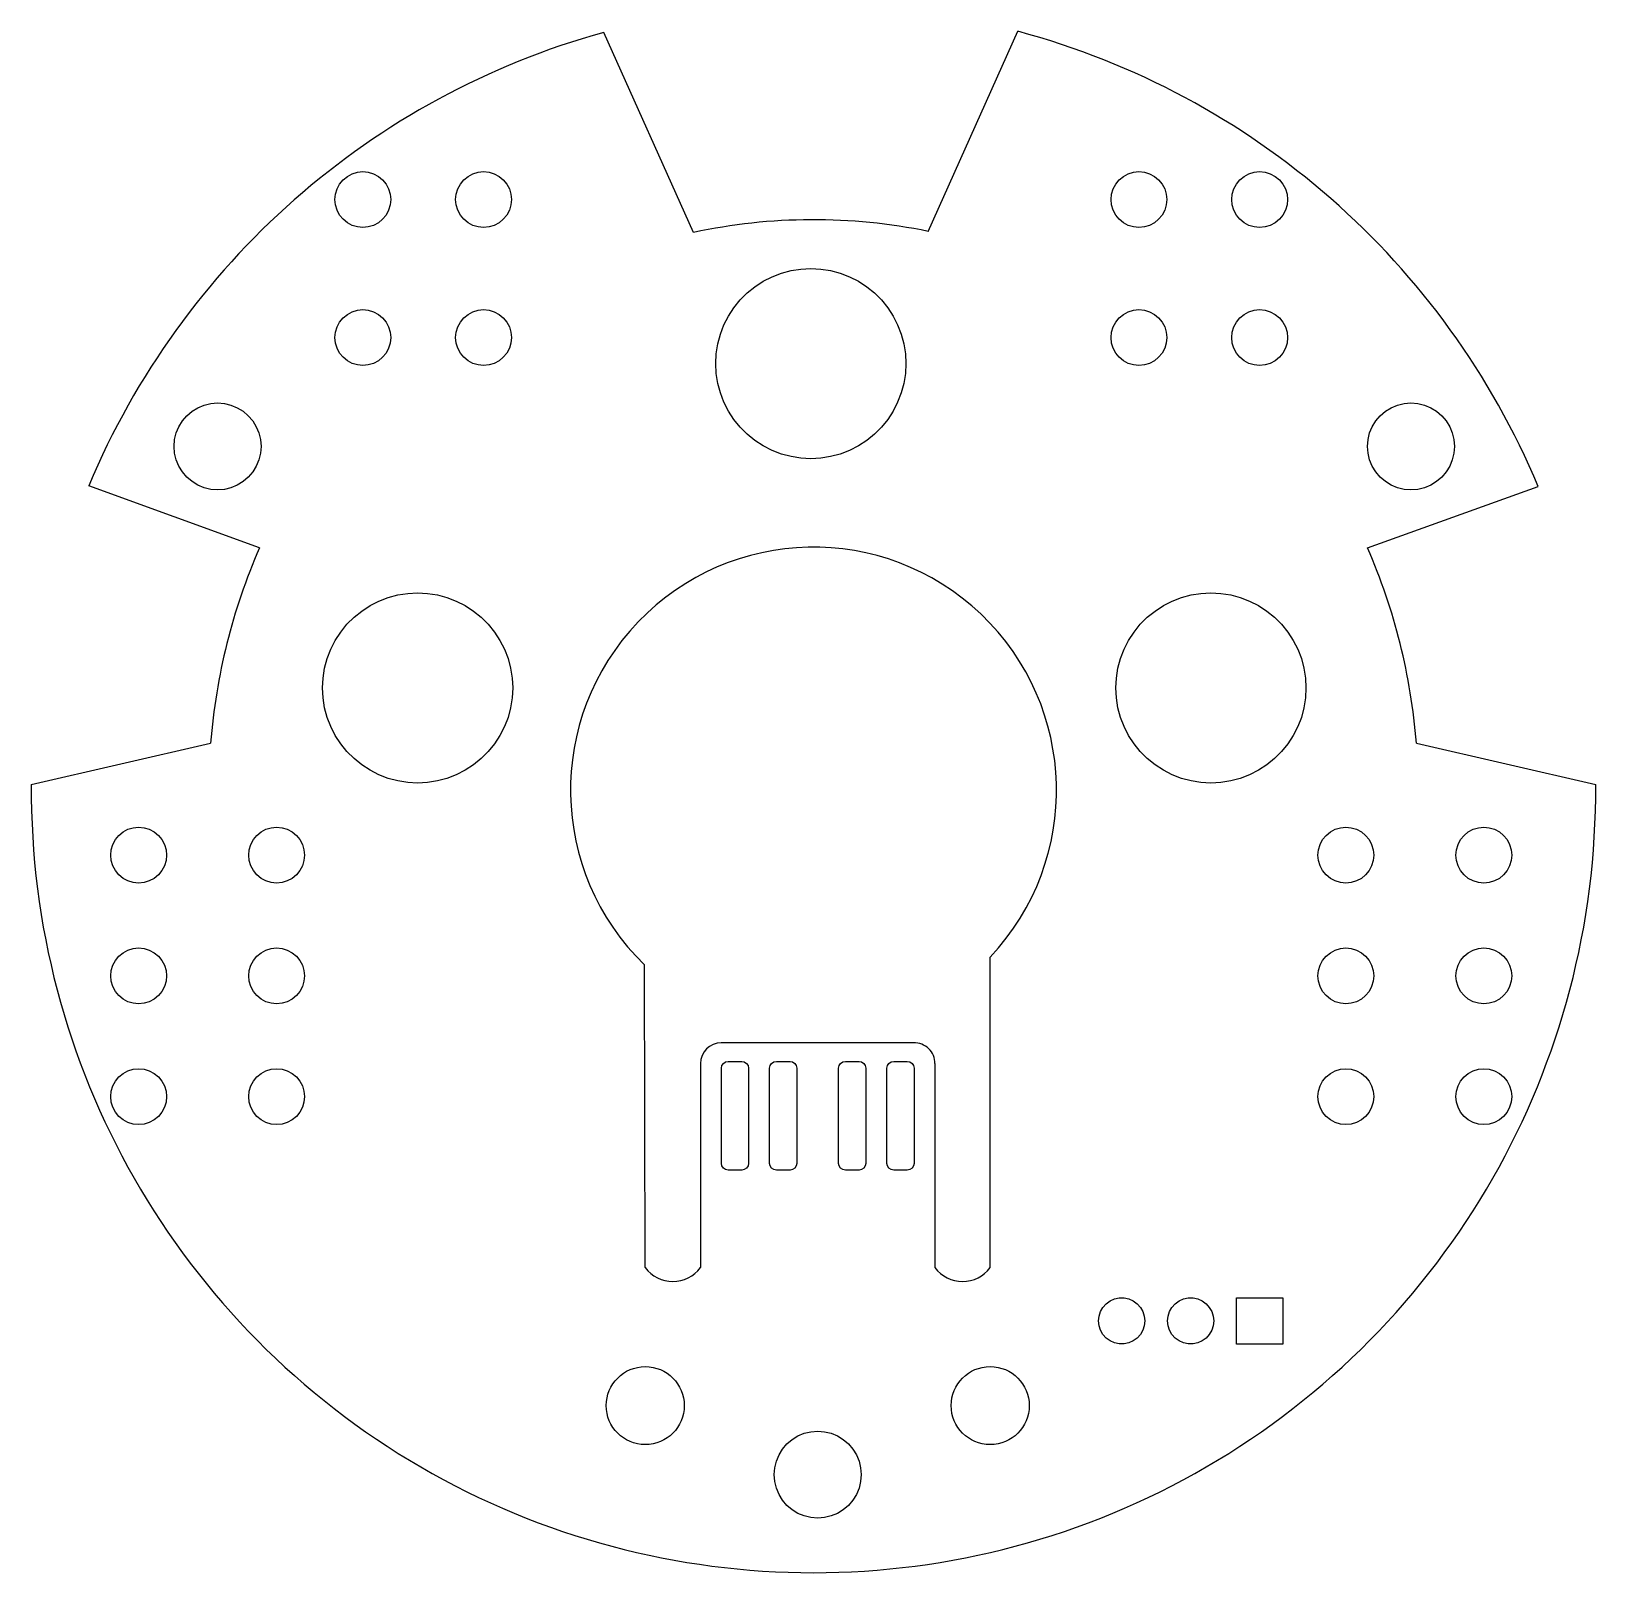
# Model space of a CAD drawing. Extents: x 120.6 to 178.3, y -99.9 to -43.1.
import ezdxf

# ---------------------------------------------------------------- set-up
doc = ezdxf.new("R2010")
doc.units = 0
doc.layers.add('BLACK', color=7, linetype='CONTINUOUS')

msp = doc.modelspace()

# ---------------------------------------------------------------- linework, layer by layer
at = {"layer": 'BLACK', "linetype": 'CONTINUOUS'}
for p, q in [((145.034, -50.546), (141.732, -43.18)), ((153.678164, -50.50628), (156.980164, -43.14028)), ((132.286392, -48.478915), (132.464033, -48.383964)), ((132.464033, -48.383964), (132.656785, -48.325493)), ((132.656785, -48.325493), (132.85724, -48.30575)), ((132.85724, -48.30575), (133.057695, -48.325493)), ((133.057695, -48.325493), (133.250447, -48.383964)), ((133.250447, -48.383964), (133.428088, -48.478915)), ((136.731392, -48.478915), (136.909033, -48.383964)), ((136.909033, -48.383964), (137.101785, -48.325493)), ((137.101785, -48.325493), (137.30224, -48.30575)), ((137.30224, -48.30575), (137.502695, -48.325493)), ((137.502695, -48.325493), (137.695447, -48.383964)), ((137.695447, -48.383964), (137.873088, -48.478915)), ((160.861392, -48.478915), (161.039033, -48.383964)), ((161.039033, -48.383964), (161.231785, -48.325493)), ((161.231785, -48.325493), (161.43224, -48.30575)), ((161.43224, -48.30575), (161.632695, -48.325493)), ((161.632695, -48.325493), (161.825447, -48.383964)), ((161.825447, -48.383964), (162.003088, -48.478915)), ((165.306392, -48.478915), (165.484033, -48.383964)), ((165.484033, -48.383964), (165.676785, -48.325493)), ((165.676785, -48.325493), (165.87724, -48.30575)), ((165.87724, -48.30575), (166.077695, -48.325493)), ((166.077695, -48.325493), (166.270447, -48.383964)), ((166.270447, -48.383964), (166.448088, -48.478915)), ((131.849483, -49.132795), (131.907954, -48.940043)), ((131.907954, -48.940043), (132.002905, -48.762402)), ((132.002905, -48.762402), (132.130688, -48.606698)), ((132.130688, -48.606698), (132.286392, -48.478915)), ((133.428088, -48.478915), (133.583792, -48.606698)), ((133.583792, -48.606698), (133.711575, -48.762402)), ((133.711575, -48.762402), (133.806526, -48.940043)), ((133.806526, -48.940043), (133.864997, -49.132795)), ((136.294483, -49.132795), (136.352954, -48.940043)), ((136.352954, -48.940043), (136.447905, -48.762402)), ((136.447905, -48.762402), (136.575688, -48.606698)), ((136.575688, -48.606698), (136.731392, -48.478915)), ((137.873088, -48.478915), (138.028792, -48.606698)), ((138.028792, -48.606698), (138.156575, -48.762402)), ((138.156575, -48.762402), (138.251526, -48.940043)), ((138.251526, -48.940043), (138.309997, -49.132795)), ((160.424483, -49.132795), (160.482954, -48.940043)), ((160.482954, -48.940043), (160.577905, -48.762402)), ((160.577905, -48.762402), (160.705688, -48.606698)), ((160.705688, -48.606698), (160.861392, -48.478915)), ((162.003088, -48.478915), (162.158792, -48.606698)), ((162.158792, -48.606698), (162.286575, -48.762402)), ((162.286575, -48.762402), (162.381526, -48.940043)), ((162.381526, -48.940043), (162.439997, -49.132795)), ((164.869483, -49.132795), (164.927954, -48.940043)), ((164.927954, -48.940043), (165.022905, -48.762402)), ((165.022905, -48.762402), (165.150688, -48.606698)), ((165.150688, -48.606698), (165.306392, -48.478915)), ((166.448088, -48.478915), (166.603792, -48.606698)), ((166.603792, -48.606698), (166.731575, -48.762402)), ((166.731575, -48.762402), (166.826526, -48.940043)), ((166.826526, -48.940043), (166.884997, -49.132795)), ((131.82974, -49.33325), (131.849483, -49.132795)), ((131.849483, -49.533705), (131.82974, -49.33325)), ((131.907954, -49.726457), (131.849483, -49.533705)), ((133.864997, -49.533705), (133.806526, -49.726457)), ((133.864997, -49.132795), (133.88474, -49.33325)), ((133.88474, -49.33325), (133.864997, -49.533705)), ((136.27474, -49.33325), (136.294483, -49.132795)), ((136.294483, -49.533705), (136.27474, -49.33325)), ((136.352954, -49.726457), (136.294483, -49.533705)), ((138.309997, -49.533705), (138.251526, -49.726457)), ((138.309997, -49.132795), (138.32974, -49.33325)), ((138.32974, -49.33325), (138.309997, -49.533705)), ((160.40474, -49.33325), (160.424483, -49.132795)), ((160.424483, -49.533705), (160.40474, -49.33325)), ((160.482954, -49.726457), (160.424483, -49.533705)), ((162.439997, -49.533705), (162.381526, -49.726457)), ((162.439997, -49.132795), (162.45974, -49.33325)), ((162.45974, -49.33325), (162.439997, -49.533705)), ((164.84974, -49.33325), (164.869483, -49.132795)), ((164.869483, -49.533705), (164.84974, -49.33325)), ((164.927954, -49.726457), (164.869483, -49.533705)), ((166.884997, -49.533705), (166.826526, -49.726457)), ((166.884997, -49.132795), (166.90474, -49.33325)), ((166.90474, -49.33325), (166.884997, -49.533705)), ((132.002905, -49.904098), (131.907954, -49.726457)), ((132.130688, -50.059802), (132.002905, -49.904098)), ((132.286392, -50.187585), (132.130688, -50.059802)), ((133.583792, -50.059802), (133.428088, -50.187585)), ((133.711575, -49.904098), (133.583792, -50.059802)), ((133.806526, -49.726457), (133.711575, -49.904098)), ((136.447905, -49.904098), (136.352954, -49.726457)), ((136.575688, -50.059802), (136.447905, -49.904098)), ((136.731392, -50.187585), (136.575688, -50.059802)), ((138.028792, -50.059802), (137.873088, -50.187585)), ((138.156575, -49.904098), (138.028792, -50.059802)), ((138.251526, -49.726457), (138.156575, -49.904098)), ((160.577905, -49.904098), (160.482954, -49.726457)), ((160.705688, -50.059802), (160.577905, -49.904098)), ((160.861392, -50.187585), (160.705688, -50.059802)), ((162.158792, -50.059802), (162.003088, -50.187585)), ((162.286575, -49.904098), (162.158792, -50.059802)), ((162.381526, -49.726457), (162.286575, -49.904098)), ((165.022905, -49.904098), (164.927954, -49.726457)), ((165.150688, -50.059802), (165.022905, -49.904098)), ((165.306392, -50.187585), (165.150688, -50.059802)), ((166.603792, -50.059802), (166.448088, -50.187585)), ((166.731575, -49.904098), (166.603792, -50.059802)), ((166.826526, -49.726457), (166.731575, -49.904098)), ((132.464033, -50.282536), (132.286392, -50.187585)), ((132.656785, -50.341007), (132.464033, -50.282536)), ((132.85724, -50.36075), (132.656785, -50.341007)), ((133.057695, -50.341007), (132.85724, -50.36075)), ((133.250447, -50.282536), (133.057695, -50.341007)), ((133.428088, -50.187585), (133.250447, -50.282536)), ((136.909033, -50.282536), (136.731392, -50.187585)), ((137.101785, -50.341007), (136.909033, -50.282536)), ((137.30224, -50.36075), (137.101785, -50.341007)), ((137.502695, -50.341007), (137.30224, -50.36075)), ((137.695447, -50.282536), (137.502695, -50.341007)), ((137.873088, -50.187585), (137.695447, -50.282536)), ((161.039033, -50.282536), (160.861392, -50.187585)), ((161.231785, -50.341007), (161.039033, -50.282536)), ((161.43224, -50.36075), (161.231785, -50.341007)), ((161.632695, -50.341007), (161.43224, -50.36075)), ((161.825447, -50.282536), (161.632695, -50.341007)), ((162.003088, -50.187585), (161.825447, -50.282536)), ((165.484033, -50.282536), (165.306392, -50.187585)), ((165.676785, -50.341007), (165.484033, -50.282536)), ((165.87724, -50.36075), (165.676785, -50.341007)), ((166.077695, -50.341007), (165.87724, -50.36075)), ((166.270447, -50.282536), (166.077695, -50.341007)), ((166.448088, -50.187585), (166.270447, -50.282536)), ((147.294752, -52.540441), (147.602, -52.340911)), ((147.602, -52.340911), (147.928422, -52.174591)), ((147.928422, -52.174591), (148.270441, -52.043302)), ((148.270441, -52.043302), (148.624309, -51.948483)), ((148.624309, -51.948483), (148.98615, -51.891173)), ((148.98615, -51.891173), (149.352, -51.872)), ((149.352, -51.872), (149.71785, -51.891173)), ((149.71785, -51.891173), (150.079691, -51.948483)), ((150.079691, -51.948483), (150.433559, -52.043302)), ((150.433559, -52.043302), (150.775578, -52.174591)), ((150.775578, -52.174591), (151.102, -52.340911)), ((151.102, -52.340911), (151.409248, -52.540441)), ((146.750993, -53.030043), (147.010043, -52.770993)), ((147.010043, -52.770993), (147.294752, -52.540441)), ((151.409248, -52.540441), (151.693957, -52.770993)), ((151.693957, -52.770993), (151.953007, -53.030043)), ((132.130688, -53.686698), (132.286392, -53.558915)), ((132.286392, -53.558915), (132.464033, -53.463964)), ((132.464033, -53.463964), (132.656785, -53.405493)), ((132.656785, -53.405493), (132.85724, -53.38575)), ((132.85724, -53.38575), (133.057695, -53.405493)), ((133.057695, -53.405493), (133.250447, -53.463964)), ((133.250447, -53.463964), (133.428088, -53.558915)), ((133.428088, -53.558915), (133.583792, -53.686698)), ((136.575688, -53.686698), (136.731392, -53.558915)), ((136.731392, -53.558915), (136.909033, -53.463964)), ((136.909033, -53.463964), (137.101785, -53.405493)), ((137.101785, -53.405493), (137.30224, -53.38575)), ((137.30224, -53.38575), (137.502695, -53.405493)), ((137.502695, -53.405493), (137.695447, -53.463964)), ((137.695447, -53.463964), (137.873088, -53.558915)), ((137.873088, -53.558915), (138.028792, -53.686698)), ((146.320911, -53.622), (146.520441, -53.314752)), ((146.520441, -53.314752), (146.750993, -53.030043)), ((151.953007, -53.030043), (152.183559, -53.314752)), ((152.183559, -53.314752), (152.383089, -53.622)), ((160.705688, -53.686698), (160.861392, -53.558915)), ((160.861392, -53.558915), (161.039033, -53.463964)), ((161.039033, -53.463964), (161.231785, -53.405493)), ((161.231785, -53.405493), (161.43224, -53.38575)), ((161.43224, -53.38575), (161.632695, -53.405493)), ((161.632695, -53.405493), (161.825447, -53.463964)), ((161.825447, -53.463964), (162.003088, -53.558915)), ((162.003088, -53.558915), (162.158792, -53.686698)), ((165.150688, -53.686698), (165.306392, -53.558915)), ((165.306392, -53.558915), (165.484033, -53.463964)), ((165.484033, -53.463964), (165.676785, -53.405493)), ((165.676785, -53.405493), (165.87724, -53.38575)), ((165.87724, -53.38575), (166.077695, -53.405493)), ((166.077695, -53.405493), (166.270447, -53.463964)), ((166.270447, -53.463964), (166.448088, -53.558915)), ((166.448088, -53.558915), (166.603792, -53.686698)), ((131.849483, -54.212795), (131.907954, -54.020043)), ((131.907954, -54.020043), (132.002905, -53.842402)), ((132.002905, -53.842402), (132.130688, -53.686698)), ((133.583792, -53.686698), (133.711575, -53.842402)), ((133.711575, -53.842402), (133.806526, -54.020043)), ((133.806526, -54.020043), (133.864997, -54.212795)), ((136.294483, -54.212795), (136.352954, -54.020043)), ((136.352954, -54.020043), (136.447905, -53.842402)), ((136.447905, -53.842402), (136.575688, -53.686698)), ((138.028792, -53.686698), (138.156575, -53.842402)), ((138.156575, -53.842402), (138.251526, -54.020043)), ((138.251526, -54.020043), (138.309997, -54.212795)), ((146.023302, -54.290441), (146.154591, -53.948422)), ((146.154591, -53.948422), (146.320911, -53.622)), ((152.383089, -53.622), (152.549409, -53.948422)), ((152.549409, -53.948422), (152.680698, -54.290441)), ((160.424483, -54.212795), (160.482954, -54.020043)), ((160.482954, -54.020043), (160.577905, -53.842402)), ((160.577905, -53.842402), (160.705688, -53.686698)), ((162.158792, -53.686698), (162.286575, -53.842402)), ((162.286575, -53.842402), (162.381526, -54.020043)), ((162.381526, -54.020043), (162.439997, -54.212795)), ((164.869483, -54.212795), (164.927954, -54.020043)), ((164.927954, -54.020043), (165.022905, -53.842402)), ((165.022905, -53.842402), (165.150688, -53.686698)), ((166.603792, -53.686698), (166.731575, -53.842402)), ((166.731575, -53.842402), (166.826526, -54.020043)), ((166.826526, -54.020043), (166.884997, -54.212795)), ((131.82974, -54.41325), (131.849483, -54.212795)), ((131.849483, -54.613705), (131.82974, -54.41325)), ((131.907954, -54.806457), (131.849483, -54.613705)), ((133.864997, -54.613705), (133.806526, -54.806457)), ((133.864997, -54.212795), (133.88474, -54.41325)), ((133.88474, -54.41325), (133.864997, -54.613705)), ((136.27474, -54.41325), (136.294483, -54.212795)), ((136.294483, -54.613705), (136.27474, -54.41325)), ((136.352954, -54.806457), (136.294483, -54.613705)), ((138.309997, -54.613705), (138.251526, -54.806457)), ((138.309997, -54.212795), (138.32974, -54.41325)), ((138.32974, -54.41325), (138.309997, -54.613705)), ((145.871173, -55.00615), (145.928483, -54.644309)), ((145.928483, -54.644309), (146.023302, -54.290441)), ((152.680698, -54.290441), (152.775517, -54.644309)), ((152.775517, -54.644309), (152.832827, -55.00615)), ((160.40474, -54.41325), (160.424483, -54.212795)), ((160.424483, -54.613705), (160.40474, -54.41325)), ((160.482954, -54.806457), (160.424483, -54.613705)), ((162.439997, -54.613705), (162.381526, -54.806457)), ((162.439997, -54.212795), (162.45974, -54.41325)), ((162.45974, -54.41325), (162.439997, -54.613705)), ((164.84974, -54.41325), (164.869483, -54.212795)), ((164.869483, -54.613705), (164.84974, -54.41325)), ((164.927954, -54.806457), (164.869483, -54.613705)), ((166.884997, -54.613705), (166.826526, -54.806457)), ((166.884997, -54.212795), (166.90474, -54.41325)), ((166.90474, -54.41325), (166.884997, -54.613705)), ((132.002905, -54.984098), (131.907954, -54.806457)), ((132.130688, -55.139802), (132.002905, -54.984098)), ((132.286392, -55.267585), (132.130688, -55.139802)), ((132.464033, -55.362536), (132.286392, -55.267585)), ((133.428088, -55.267585), (133.250447, -55.362536)), ((133.583792, -55.139802), (133.428088, -55.267585)), ((133.711575, -54.984098), (133.583792, -55.139802)), ((133.806526, -54.806457), (133.711575, -54.984098)), ((136.447905, -54.984098), (136.352954, -54.806457)), ((136.575688, -55.139802), (136.447905, -54.984098)), ((136.731392, -55.267585), (136.575688, -55.139802)), ((136.909033, -55.362536), (136.731392, -55.267585)), ((137.873088, -55.267585), (137.695447, -55.362536)), ((138.028792, -55.139802), (137.873088, -55.267585)), ((138.156575, -54.984098), (138.028792, -55.139802)), ((138.251526, -54.806457), (138.156575, -54.984098)), ((145.852, -55.372), (145.871173, -55.00615)), ((152.832827, -55.00615), (152.852, -55.372)), ((160.577905, -54.984098), (160.482954, -54.806457)), ((160.705688, -55.139802), (160.577905, -54.984098)), ((160.861392, -55.267585), (160.705688, -55.139802)), ((161.039033, -55.362536), (160.861392, -55.267585)), ((162.003088, -55.267585), (161.825447, -55.362536)), ((162.158792, -55.139802), (162.003088, -55.267585)), ((162.286575, -54.984098), (162.158792, -55.139802)), ((162.381526, -54.806457), (162.286575, -54.984098)), ((165.022905, -54.984098), (164.927954, -54.806457)), ((165.150688, -55.139802), (165.022905, -54.984098)), ((165.306392, -55.267585), (165.150688, -55.139802)), ((165.484033, -55.362536), (165.306392, -55.267585)), ((166.448088, -55.267585), (166.270447, -55.362536)), ((166.603792, -55.139802), (166.448088, -55.267585)), ((166.731575, -54.984098), (166.603792, -55.139802)), ((166.826526, -54.806457), (166.731575, -54.984098)), ((132.656785, -55.421007), (132.464033, -55.362536)), ((132.85724, -55.44075), (132.656785, -55.421007)), ((133.057695, -55.421007), (132.85724, -55.44075)), ((133.250447, -55.362536), (133.057695, -55.421007)), ((137.101785, -55.421007), (136.909033, -55.362536)), ((137.30224, -55.44075), (137.101785, -55.421007)), ((137.502695, -55.421007), (137.30224, -55.44075)), ((137.695447, -55.362536), (137.502695, -55.421007)), ((145.871173, -55.73785), (145.852, -55.372)), ((145.928483, -56.099691), (145.871173, -55.73785)), ((152.832827, -55.73785), (152.775517, -56.099691)), ((152.852, -55.372), (152.832827, -55.73785)), ((161.231785, -55.421007), (161.039033, -55.362536)), ((161.43224, -55.44075), (161.231785, -55.421007)), ((161.632695, -55.421007), (161.43224, -55.44075)), ((161.825447, -55.362536), (161.632695, -55.421007)), ((165.676785, -55.421007), (165.484033, -55.362536)), ((165.87724, -55.44075), (165.676785, -55.421007)), ((166.077695, -55.421007), (165.87724, -55.44075)), ((166.270447, -55.362536), (166.077695, -55.421007)), ((146.023302, -56.453559), (145.928483, -56.099691)), ((152.775517, -56.099691), (152.680698, -56.453559)), ((126.567544, -57.125573), (126.781615, -56.99439)), ((126.781615, -56.99439), (127.013573, -56.89831)), ((127.013573, -56.89831), (127.257705, -56.839699)), ((127.257705, -56.839699), (127.508, -56.82)), ((127.508, -56.82), (127.758295, -56.839699)), ((127.758295, -56.839699), (128.002427, -56.89831)), ((128.002427, -56.89831), (128.234385, -56.99439)), ((128.234385, -56.99439), (128.448456, -57.125573)), ((146.154591, -56.795578), (146.023302, -56.453559)), ((146.320911, -57.122), (146.154591, -56.795578)), ((152.549409, -56.795578), (152.383089, -57.122)), ((152.680698, -56.453559), (152.549409, -56.795578)), ((170.509544, -57.125573), (170.723615, -56.99439)), ((170.723615, -56.99439), (170.955573, -56.89831)), ((170.955573, -56.89831), (171.199705, -56.839699)), ((171.199705, -56.839699), (171.45, -56.82)), ((171.45, -56.82), (171.700295, -56.839699)), ((171.700295, -56.839699), (171.944427, -56.89831)), ((171.944427, -56.89831), (172.176385, -56.99439)), ((172.176385, -56.99439), (172.390456, -57.125573)), ((126.08239, -57.693615), (126.213573, -57.479544)), ((126.213573, -57.479544), (126.376629, -57.288629)), ((126.376629, -57.288629), (126.567544, -57.125573)), ((128.448456, -57.125573), (128.639371, -57.288629)), ((128.639371, -57.288629), (128.802427, -57.479544)), ((128.802427, -57.479544), (128.93361, -57.693615)), ((146.520441, -57.429248), (146.320911, -57.122)), ((146.750993, -57.713957), (146.520441, -57.429248)), ((152.183559, -57.429248), (151.953007, -57.713957)), ((152.383089, -57.122), (152.183559, -57.429248)), ((170.02439, -57.693615), (170.155573, -57.479544)), ((170.155573, -57.479544), (170.318629, -57.288629)), ((170.318629, -57.288629), (170.509544, -57.125573)), ((172.390456, -57.125573), (172.581371, -57.288629)), ((172.581371, -57.288629), (172.744427, -57.479544)), ((172.744427, -57.479544), (172.87561, -57.693615)), ((125.908, -58.42), (125.927699, -58.169705)), ((125.927699, -58.169705), (125.98631, -57.925573)), ((125.98631, -57.925573), (126.08239, -57.693615)), ((128.93361, -57.693615), (129.02969, -57.925573)), ((129.02969, -57.925573), (129.088301, -58.169705)), ((129.088301, -58.169705), (129.108, -58.42)), ((147.010043, -57.973007), (146.750993, -57.713957)), ((147.294752, -58.203559), (147.010043, -57.973007)), ((151.693957, -57.973007), (151.409248, -58.203559)), ((151.953007, -57.713957), (151.693957, -57.973007)), ((169.85, -58.42), (169.869699, -58.169705)), ((169.869699, -58.169705), (169.92831, -57.925573)), ((169.92831, -57.925573), (170.02439, -57.693615)), ((172.87561, -57.693615), (172.97169, -57.925573)), ((172.97169, -57.925573), (173.030301, -58.169705)), ((173.030301, -58.169705), (173.05, -58.42)), ((125.927699, -58.670295), (125.908, -58.42)), ((125.98631, -58.914427), (125.927699, -58.670295)), ((129.088301, -58.670295), (129.02969, -58.914427)), ((129.108, -58.42), (129.088301, -58.670295)), ((147.602, -58.403089), (147.294752, -58.203559)), ((147.928422, -58.569409), (147.602, -58.403089)), ((148.270441, -58.700698), (147.928422, -58.569409)), ((148.624309, -58.795517), (148.270441, -58.700698)), ((150.433559, -58.700698), (150.079691, -58.795517)), ((150.775578, -58.569409), (150.433559, -58.700698)), ((151.102, -58.403089), (150.775578, -58.569409)), ((151.409248, -58.203559), (151.102, -58.403089)), ((169.869699, -58.670295), (169.85, -58.42)), ((169.92831, -58.914427), (169.869699, -58.670295)), ((173.030301, -58.670295), (172.97169, -58.914427)), ((173.05, -58.42), (173.030301, -58.670295)), ((126.08239, -59.146385), (125.98631, -58.914427)), ((126.213573, -59.360456), (126.08239, -59.146385)), ((128.93361, -59.146385), (128.802427, -59.360456)), ((129.02969, -58.914427), (128.93361, -59.146385)), ((148.98615, -58.852827), (148.624309, -58.795517)), ((149.352, -58.872), (148.98615, -58.852827)), ((149.71785, -58.852827), (149.352, -58.872)), ((150.079691, -58.795517), (149.71785, -58.852827)), ((170.02439, -59.146385), (169.92831, -58.914427)), ((170.155573, -59.360456), (170.02439, -59.146385)), ((172.87561, -59.146385), (172.744427, -59.360456)), ((172.97169, -58.914427), (172.87561, -59.146385)), ((129.049563, -62.158665), (122.763974, -59.871787)), ((126.376629, -59.551371), (126.213573, -59.360456)), ((126.567544, -59.714427), (126.376629, -59.551371)), ((126.781615, -59.84561), (126.567544, -59.714427)), ((127.013573, -59.94169), (126.781615, -59.84561)), ((128.234385, -59.84561), (128.002427, -59.94169)), ((128.448456, -59.714427), (128.234385, -59.84561)), ((128.639371, -59.551371), (128.448456, -59.714427)), ((128.802427, -59.360456), (128.639371, -59.551371)), ((169.851415, -62.158676), (176.135051, -59.896645)), ((170.318629, -59.551371), (170.155573, -59.360456)), ((170.509544, -59.714427), (170.318629, -59.551371)), ((170.723615, -59.84561), (170.509544, -59.714427)), ((170.955573, -59.94169), (170.723615, -59.84561)), ((172.176385, -59.84561), (171.944427, -59.94169)), ((172.390456, -59.714427), (172.176385, -59.84561)), ((172.581371, -59.551371), (172.390456, -59.714427)), ((172.744427, -59.360456), (172.581371, -59.551371)), ((127.257705, -60.000301), (127.013573, -59.94169)), ((127.508, -60.02), (127.257705, -60.000301)), ((127.758295, -60.000301), (127.508, -60.02)), ((128.002427, -59.94169), (127.758295, -60.000301)), ((171.199705, -60.000301), (170.955573, -59.94169)), ((171.45, -60.02), (171.199705, -60.000301)), ((171.700295, -60.000301), (171.45, -60.02)), ((171.944427, -59.94169), (171.700295, -60.000301)), ((133.792441, -63.981302), (134.146309, -63.886483)), ((134.146309, -63.886483), (134.50815, -63.829173)), ((134.50815, -63.829173), (134.874, -63.81)), ((134.874, -63.81), (135.23985, -63.829173)), ((135.23985, -63.829173), (135.601691, -63.886483)), ((135.601691, -63.886483), (135.955559, -63.981302)), ((163.002441, -63.981302), (163.356309, -63.886483)), ((163.356309, -63.886483), (163.71815, -63.829173)), ((163.71815, -63.829173), (164.084, -63.81)), ((164.084, -63.81), (164.44985, -63.829173)), ((164.44985, -63.829173), (164.811691, -63.886483)), ((164.811691, -63.886483), (165.165559, -63.981302)), ((132.532043, -64.708993), (132.816752, -64.478441)), ((132.816752, -64.478441), (133.124, -64.278911)), ((133.124, -64.278911), (133.450422, -64.112591)), ((133.450422, -64.112591), (133.792441, -63.981302)), ((135.955559, -63.981302), (136.297578, -64.112591)), ((136.297578, -64.112591), (136.624, -64.278911)), ((136.624, -64.278911), (136.931248, -64.478441)), ((136.931248, -64.478441), (137.215957, -64.708993)), ((161.742043, -64.708993), (162.026752, -64.478441)), ((162.026752, -64.478441), (162.334, -64.278911)), ((162.334, -64.278911), (162.660422, -64.112591)), ((162.660422, -64.112591), (163.002441, -63.981302)), ((165.165559, -63.981302), (165.507578, -64.112591)), ((165.507578, -64.112591), (165.834, -64.278911)), ((165.834, -64.278911), (166.141248, -64.478441)), ((166.141248, -64.478441), (166.425957, -64.708993)), ((132.042441, -65.252752), (132.272993, -64.968043)), ((132.272993, -64.968043), (132.532043, -64.708993)), ((137.215957, -64.708993), (137.475007, -64.968043)), ((137.475007, -64.968043), (137.705559, -65.252752)), ((161.252441, -65.252752), (161.482993, -64.968043)), ((161.482993, -64.968043), (161.742043, -64.708993)), ((166.425957, -64.708993), (166.685007, -64.968043)), ((166.685007, -64.968043), (166.915559, -65.252752)), ((131.676591, -65.886422), (131.842911, -65.56)), ((131.842911, -65.56), (132.042441, -65.252752)), ((137.705559, -65.252752), (137.905089, -65.56)), ((137.905089, -65.56), (138.071409, -65.886422)), ((160.886591, -65.886422), (161.052911, -65.56)), ((161.052911, -65.56), (161.252441, -65.252752)), ((166.915559, -65.252752), (167.115089, -65.56)), ((167.115089, -65.56), (167.281409, -65.886422)), ((131.450483, -66.582309), (131.545302, -66.228441)), ((131.545302, -66.228441), (131.676591, -65.886422)), ((138.071409, -65.886422), (138.202698, -66.228441)), ((138.202698, -66.228441), (138.297517, -66.582309)), ((160.660483, -66.582309), (160.755302, -66.228441)), ((160.755302, -66.228441), (160.886591, -65.886422)), ((167.281409, -65.886422), (167.412698, -66.228441)), ((167.412698, -66.228441), (167.507517, -66.582309)), ((131.393173, -66.94415), (131.450483, -66.582309)), ((138.297517, -66.582309), (138.354827, -66.94415)), ((160.603173, -66.94415), (160.660483, -66.582309)), ((167.507517, -66.582309), (167.564827, -66.94415)), ((131.374, -67.31), (131.393173, -66.94415)), ((131.393173, -67.67585), (131.374, -67.31)), ((138.354827, -66.94415), (138.374, -67.31)), ((138.374, -67.31), (138.354827, -67.67585)), ((160.584, -67.31), (160.603173, -66.94415)), ((160.603173, -67.67585), (160.584, -67.31)), ((167.564827, -66.94415), (167.584, -67.31)), ((167.584, -67.31), (167.564827, -67.67585)), ((131.450483, -68.037691), (131.393173, -67.67585)), ((138.354827, -67.67585), (138.297517, -68.037691)), ((160.660483, -68.037691), (160.603173, -67.67585)), ((167.564827, -67.67585), (167.507517, -68.037691)), ((131.545302, -68.391559), (131.450483, -68.037691)), ((131.676591, -68.733578), (131.545302, -68.391559)), ((138.202698, -68.391559), (138.071409, -68.733578)), ((138.297517, -68.037691), (138.202698, -68.391559)), ((160.755302, -68.391559), (160.660483, -68.037691)), ((160.886591, -68.733578), (160.755302, -68.391559)), ((167.412698, -68.391559), (167.281409, -68.733578)), ((167.507517, -68.037691), (167.412698, -68.391559)), ((131.842911, -69.06), (131.676591, -68.733578)), ((132.042441, -69.367248), (131.842911, -69.06)), ((137.905089, -69.06), (137.705559, -69.367248)), ((138.071409, -68.733578), (137.905089, -69.06)), ((161.052911, -69.06), (160.886591, -68.733578)), ((161.252441, -69.367248), (161.052911, -69.06)), ((167.115089, -69.06), (166.915559, -69.367248)), ((167.281409, -68.733578), (167.115089, -69.06)), ((120.65, -70.866), (127.254003, -69.341589)), ((132.272993, -69.651957), (132.042441, -69.367248)), ((132.532043, -69.911007), (132.272993, -69.651957)), ((137.475007, -69.651957), (137.215957, -69.911007)), ((137.705559, -69.367248), (137.475007, -69.651957)), ((161.482993, -69.651957), (161.252441, -69.367248)), ((161.742043, -69.911007), (161.482993, -69.651957)), ((166.685007, -69.651957), (166.425957, -69.911007)), ((166.915559, -69.367248), (166.685007, -69.651957)), ((171.647004, -69.342), (178.251007, -70.866411)), ((132.816752, -70.141559), (132.532043, -69.911007)), ((133.124, -70.341089), (132.816752, -70.141559)), ((136.931248, -70.141559), (136.624, -70.341089)), ((137.215957, -69.911007), (136.931248, -70.141559)), ((162.026752, -70.141559), (161.742043, -69.911007)), ((162.334, -70.341089), (162.026752, -70.141559)), ((166.141248, -70.141559), (165.834, -70.341089)), ((166.425957, -69.911007), (166.141248, -70.141559)), ((133.450422, -70.507409), (133.124, -70.341089)), ((133.792441, -70.638698), (133.450422, -70.507409)), ((134.146309, -70.733517), (133.792441, -70.638698)), ((134.50815, -70.790827), (134.146309, -70.733517)), ((134.874, -70.81), (134.50815, -70.790827)), ((135.23985, -70.790827), (134.874, -70.81)), ((135.601691, -70.733517), (135.23985, -70.790827)), ((135.955559, -70.638698), (135.601691, -70.733517)), ((136.297578, -70.507409), (135.955559, -70.638698)), ((136.624, -70.341089), (136.297578, -70.507409)), ((162.660422, -70.507409), (162.334, -70.341089)), ((163.002441, -70.638698), (162.660422, -70.507409)), ((163.356309, -70.733517), (163.002441, -70.638698)), ((163.71815, -70.790827), (163.356309, -70.733517)), ((164.084, -70.81), (163.71815, -70.790827)), ((164.44985, -70.790827), (164.084, -70.81)), ((164.811691, -70.733517), (164.44985, -70.790827)), ((165.165559, -70.638698), (164.811691, -70.733517)), ((165.507578, -70.507409), (165.165559, -70.638698)), ((165.834, -70.341089), (165.507578, -70.507409)), ((124.031392, -72.608915), (124.209033, -72.513964)), ((124.209033, -72.513964), (124.401785, -72.455493)), ((124.401785, -72.455493), (124.60224, -72.43575)), ((124.60224, -72.43575), (124.802695, -72.455493)), ((124.802695, -72.455493), (124.995447, -72.513964)), ((124.995447, -72.513964), (125.173088, -72.608915)), ((129.111392, -72.608915), (129.289033, -72.513964)), ((129.289033, -72.513964), (129.481785, -72.455493)), ((129.481785, -72.455493), (129.68224, -72.43575)), ((129.68224, -72.43575), (129.882695, -72.455493)), ((129.882695, -72.455493), (130.075447, -72.513964)), ((130.075447, -72.513964), (130.253088, -72.608915)), ((168.481392, -72.608915), (168.659033, -72.513964)), ((168.659033, -72.513964), (168.851785, -72.455493)), ((168.851785, -72.455493), (169.05224, -72.43575)), ((169.05224, -72.43575), (169.252695, -72.455493)), ((169.252695, -72.455493), (169.445447, -72.513964)), ((169.445447, -72.513964), (169.623088, -72.608915)), ((173.561392, -72.608915), (173.739033, -72.513964)), ((173.739033, -72.513964), (173.931785, -72.455493)), ((173.931785, -72.455493), (174.13224, -72.43575)), ((174.13224, -72.43575), (174.332695, -72.455493)), ((174.332695, -72.455493), (174.525447, -72.513964)), ((174.525447, -72.513964), (174.703088, -72.608915)), ((123.594483, -73.262795), (123.652954, -73.070043)), ((123.652954, -73.070043), (123.747905, -72.892402)), ((123.747905, -72.892402), (123.875688, -72.736698)), ((123.875688, -72.736698), (124.031392, -72.608915)), ((125.173088, -72.608915), (125.328792, -72.736698)), ((125.328792, -72.736698), (125.456575, -72.892402)), ((125.456575, -72.892402), (125.551526, -73.070043)), ((125.551526, -73.070043), (125.609997, -73.262795)), ((128.674483, -73.262795), (128.732954, -73.070043)), ((128.732954, -73.070043), (128.827905, -72.892402)), ((128.827905, -72.892402), (128.955688, -72.736698)), ((128.955688, -72.736698), (129.111392, -72.608915)), ((130.253088, -72.608915), (130.408792, -72.736698)), ((130.408792, -72.736698), (130.536575, -72.892402)), ((130.536575, -72.892402), (130.631526, -73.070043)), ((130.631526, -73.070043), (130.689997, -73.262795)), ((168.044483, -73.262795), (168.102954, -73.070043)), ((168.102954, -73.070043), (168.197905, -72.892402)), ((168.197905, -72.892402), (168.325688, -72.736698)), ((168.325688, -72.736698), (168.481392, -72.608915)), ((169.623088, -72.608915), (169.778792, -72.736698)), ((169.778792, -72.736698), (169.906575, -72.892402)), ((169.906575, -72.892402), (170.001526, -73.070043)), ((170.001526, -73.070043), (170.059997, -73.262795)), ((173.124483, -73.262795), (173.182954, -73.070043)), ((173.182954, -73.070043), (173.277905, -72.892402)), ((173.277905, -72.892402), (173.405688, -72.736698)), ((173.405688, -72.736698), (173.561392, -72.608915)), ((174.703088, -72.608915), (174.858792, -72.736698)), ((174.858792, -72.736698), (174.986575, -72.892402)), ((174.986575, -72.892402), (175.081526, -73.070043)), ((175.081526, -73.070043), (175.139997, -73.262795)), ((123.57474, -73.46325), (123.594483, -73.262795)), ((123.594483, -73.663705), (123.57474, -73.46325)), ((123.652954, -73.856457), (123.594483, -73.663705)), ((125.609997, -73.663705), (125.551526, -73.856457)), ((125.609997, -73.262795), (125.62974, -73.46325)), ((125.62974, -73.46325), (125.609997, -73.663705)), ((128.65474, -73.46325), (128.674483, -73.262795)), ((128.674483, -73.663705), (128.65474, -73.46325)), ((128.732954, -73.856457), (128.674483, -73.663705)), ((130.689997, -73.663705), (130.631526, -73.856457)), ((130.689997, -73.262795), (130.70974, -73.46325)), ((130.70974, -73.46325), (130.689997, -73.663705)), ((168.02474, -73.46325), (168.044483, -73.262795)), ((168.044483, -73.663705), (168.02474, -73.46325)), ((168.102954, -73.856457), (168.044483, -73.663705)), ((170.059997, -73.663705), (170.001526, -73.856457)), ((170.059997, -73.262795), (170.07974, -73.46325)), ((170.07974, -73.46325), (170.059997, -73.663705)), ((173.10474, -73.46325), (173.124483, -73.262795)), ((173.124483, -73.663705), (173.10474, -73.46325)), ((173.182954, -73.856457), (173.124483, -73.663705)), ((175.139997, -73.663705), (175.081526, -73.856457)), ((175.139997, -73.262795), (175.15974, -73.46325)), ((175.15974, -73.46325), (175.139997, -73.663705)), ((123.747905, -74.034098), (123.652954, -73.856457)), ((123.875688, -74.189802), (123.747905, -74.034098)), ((124.031392, -74.317585), (123.875688, -74.189802)), ((125.328792, -74.189802), (125.173088, -74.317585)), ((125.456575, -74.034098), (125.328792, -74.189802)), ((125.551526, -73.856457), (125.456575, -74.034098)), ((128.827905, -74.034098), (128.732954, -73.856457)), ((128.955688, -74.189802), (128.827905, -74.034098)), ((129.111392, -74.317585), (128.955688, -74.189802)), ((130.408792, -74.189802), (130.253088, -74.317585)), ((130.536575, -74.034098), (130.408792, -74.189802)), ((130.631526, -73.856457), (130.536575, -74.034098)), ((168.197905, -74.034098), (168.102954, -73.856457)), ((168.325688, -74.189802), (168.197905, -74.034098)), ((168.481392, -74.317585), (168.325688, -74.189802)), ((169.778792, -74.189802), (169.623088, -74.317585)), ((169.906575, -74.034098), (169.778792, -74.189802)), ((170.001526, -73.856457), (169.906575, -74.034098)), ((173.277905, -74.034098), (173.182954, -73.856457)), ((173.405688, -74.189802), (173.277905, -74.034098)), ((173.561392, -74.317585), (173.405688, -74.189802)), ((174.858792, -74.189802), (174.703088, -74.317585)), ((174.986575, -74.034098), (174.858792, -74.189802)), ((175.081526, -73.856457), (174.986575, -74.034098)), ((124.209033, -74.412536), (124.031392, -74.317585)), ((124.401785, -74.471007), (124.209033, -74.412536)), ((124.60224, -74.49075), (124.401785, -74.471007)), ((124.802695, -74.471007), (124.60224, -74.49075)), ((124.995447, -74.412536), (124.802695, -74.471007)), ((125.173088, -74.317585), (124.995447, -74.412536)), ((129.289033, -74.412536), (129.111392, -74.317585)), ((129.481785, -74.471007), (129.289033, -74.412536)), ((129.68224, -74.49075), (129.481785, -74.471007)), ((129.882695, -74.471007), (129.68224, -74.49075)), ((130.075447, -74.412536), (129.882695, -74.471007)), ((130.253088, -74.317585), (130.075447, -74.412536)), ((168.659033, -74.412536), (168.481392, -74.317585)), ((168.851785, -74.471007), (168.659033, -74.412536)), ((169.05224, -74.49075), (168.851785, -74.471007)), ((169.252695, -74.471007), (169.05224, -74.49075)), ((169.445447, -74.412536), (169.252695, -74.471007)), ((169.623088, -74.317585), (169.445447, -74.412536)), ((173.739033, -74.412536), (173.561392, -74.317585)), ((173.931785, -74.471007), (173.739033, -74.412536)), ((174.13224, -74.49075), (173.931785, -74.471007)), ((174.332695, -74.471007), (174.13224, -74.49075)), ((174.525447, -74.412536), (174.332695, -74.471007)), ((174.703088, -74.317585), (174.525447, -74.412536)), ((123.747905, -77.337402), (123.875688, -77.181698)), ((123.875688, -77.181698), (124.031392, -77.053915)), ((124.031392, -77.053915), (124.209033, -76.958964)), ((124.209033, -76.958964), (124.401785, -76.900493)), ((124.401785, -76.900493), (124.60224, -76.88075)), ((124.60224, -76.88075), (124.802695, -76.900493)), ((124.802695, -76.900493), (124.995447, -76.958964)), ((124.995447, -76.958964), (125.173088, -77.053915)), ((125.173088, -77.053915), (125.328792, -77.181698)), ((125.328792, -77.181698), (125.456575, -77.337402)), ((128.827905, -77.337402), (128.955688, -77.181698)), ((128.955688, -77.181698), (129.111392, -77.053915)), ((129.111392, -77.053915), (129.289033, -76.958964)), ((129.289033, -76.958964), (129.481785, -76.900493)), ((129.481785, -76.900493), (129.68224, -76.88075)), ((129.68224, -76.88075), (129.882695, -76.900493)), ((129.882695, -76.900493), (130.075447, -76.958964)), ((130.075447, -76.958964), (130.253088, -77.053915)), ((130.253088, -77.053915), (130.408792, -77.181698)), ((130.408792, -77.181698), (130.536575, -77.337402)), ((168.197905, -77.337402), (168.325688, -77.181698)), ((168.325688, -77.181698), (168.481392, -77.053915)), ((168.481392, -77.053915), (168.659033, -76.958964)), ((168.659033, -76.958964), (168.851785, -76.900493)), ((168.851785, -76.900493), (169.05224, -76.88075)), ((169.05224, -76.88075), (169.252695, -76.900493)), ((169.252695, -76.900493), (169.445447, -76.958964)), ((169.445447, -76.958964), (169.623088, -77.053915)), ((169.623088, -77.053915), (169.778792, -77.181698)), ((169.778792, -77.181698), (169.906575, -77.337402)), ((173.277905, -77.337402), (173.405688, -77.181698)), ((173.405688, -77.181698), (173.561392, -77.053915)), ((173.561392, -77.053915), (173.739033, -76.958964)), ((173.739033, -76.958964), (173.931785, -76.900493)), ((173.931785, -76.900493), (174.13224, -76.88075)), ((174.13224, -76.88075), (174.332695, -76.900493)), ((174.332695, -76.900493), (174.525447, -76.958964)), ((174.525447, -76.958964), (174.703088, -77.053915)), ((174.703088, -77.053915), (174.858792, -77.181698)), ((174.858792, -77.181698), (174.986575, -77.337402)), ((123.57474, -77.90825), (123.594483, -77.707795)), ((123.594483, -77.707795), (123.652954, -77.515043)), ((123.652954, -77.515043), (123.747905, -77.337402)), ((125.456575, -77.337402), (125.551526, -77.515043)), ((125.551526, -77.515043), (125.609997, -77.707795)), ((125.609997, -77.707795), (125.62974, -77.90825)), ((128.65474, -77.90825), (128.674483, -77.707795)), ((128.674483, -77.707795), (128.732954, -77.515043)), ((128.732954, -77.515043), (128.827905, -77.337402)), ((130.536575, -77.337402), (130.631526, -77.515043)), ((130.631526, -77.515043), (130.689997, -77.707795)), ((130.689997, -77.707795), (130.70974, -77.90825)), ((143.256, -88.646), (143.226179, -77.50079)), ((155.956, -88.646), (155.956, -77.216)), ((168.02474, -77.90825), (168.044483, -77.707795)), ((168.044483, -77.707795), (168.102954, -77.515043)), ((168.102954, -77.515043), (168.197905, -77.337402)), ((169.906575, -77.337402), (170.001526, -77.515043)), ((170.001526, -77.515043), (170.059997, -77.707795)), ((170.059997, -77.707795), (170.07974, -77.90825)), ((173.10474, -77.90825), (173.124483, -77.707795)), ((173.124483, -77.707795), (173.182954, -77.515043)), ((173.182954, -77.515043), (173.277905, -77.337402)), ((174.986575, -77.337402), (175.081526, -77.515043)), ((175.081526, -77.515043), (175.139997, -77.707795)), ((175.139997, -77.707795), (175.15974, -77.90825)), ((123.594483, -78.108705), (123.57474, -77.90825)), ((123.652954, -78.301457), (123.594483, -78.108705)), ((123.747905, -78.479098), (123.652954, -78.301457)), ((125.551526, -78.301457), (125.456575, -78.479098)), ((125.609997, -78.108705), (125.551526, -78.301457)), ((125.62974, -77.90825), (125.609997, -78.108705)), ((128.674483, -78.108705), (128.65474, -77.90825)), ((128.732954, -78.301457), (128.674483, -78.108705)), ((128.827905, -78.479098), (128.732954, -78.301457)), ((130.631526, -78.301457), (130.536575, -78.479098)), ((130.689997, -78.108705), (130.631526, -78.301457)), ((130.70974, -77.90825), (130.689997, -78.108705)), ((168.044483, -78.108705), (168.02474, -77.90825)), ((168.102954, -78.301457), (168.044483, -78.108705)), ((168.197905, -78.479098), (168.102954, -78.301457)), ((170.001526, -78.301457), (169.906575, -78.479098)), ((170.059997, -78.108705), (170.001526, -78.301457)), ((170.07974, -77.90825), (170.059997, -78.108705)), ((173.124483, -78.108705), (173.10474, -77.90825)), ((173.182954, -78.301457), (173.124483, -78.108705)), ((173.277905, -78.479098), (173.182954, -78.301457)), ((175.081526, -78.301457), (174.986575, -78.479098)), ((175.139997, -78.108705), (175.081526, -78.301457)), ((175.15974, -77.90825), (175.139997, -78.108705)), ((123.875688, -78.634802), (123.747905, -78.479098)), ((124.031392, -78.762585), (123.875688, -78.634802)), ((124.209033, -78.857536), (124.031392, -78.762585)), ((124.401785, -78.916007), (124.209033, -78.857536)), ((124.995447, -78.857536), (124.802695, -78.916007)), ((125.173088, -78.762585), (124.995447, -78.857536)), ((125.328792, -78.634802), (125.173088, -78.762585)), ((125.456575, -78.479098), (125.328792, -78.634802)), ((128.955688, -78.634802), (128.827905, -78.479098)), ((129.111392, -78.762585), (128.955688, -78.634802)), ((129.289033, -78.857536), (129.111392, -78.762585)), ((129.481785, -78.916007), (129.289033, -78.857536)), ((130.075447, -78.857536), (129.882695, -78.916007)), ((130.253088, -78.762585), (130.075447, -78.857536)), ((130.408792, -78.634802), (130.253088, -78.762585)), ((130.536575, -78.479098), (130.408792, -78.634802)), ((168.325688, -78.634802), (168.197905, -78.479098)), ((168.481392, -78.762585), (168.325688, -78.634802)), ((168.659033, -78.857536), (168.481392, -78.762585)), ((168.851785, -78.916007), (168.659033, -78.857536)), ((169.445447, -78.857536), (169.252695, -78.916007)), ((169.623088, -78.762585), (169.445447, -78.857536)), ((169.778792, -78.634802), (169.623088, -78.762585)), ((169.906575, -78.479098), (169.778792, -78.634802)), ((173.405688, -78.634802), (173.277905, -78.479098)), ((173.561392, -78.762585), (173.405688, -78.634802)), ((173.739033, -78.857536), (173.561392, -78.762585)), ((173.931785, -78.916007), (173.739033, -78.857536)), ((174.525447, -78.857536), (174.332695, -78.916007)), ((174.703088, -78.762585), (174.525447, -78.857536)), ((174.858792, -78.634802), (174.703088, -78.762585)), ((174.986575, -78.479098), (174.858792, -78.634802)), ((124.60224, -78.93575), (124.401785, -78.916007)), ((124.802695, -78.916007), (124.60224, -78.93575)), ((129.68224, -78.93575), (129.481785, -78.916007)), ((129.882695, -78.916007), (129.68224, -78.93575)), ((169.05224, -78.93575), (168.851785, -78.916007)), ((169.252695, -78.916007), (169.05224, -78.93575)), ((174.13224, -78.93575), (173.931785, -78.916007)), ((174.332695, -78.916007), (174.13224, -78.93575)), ((153.133691, -80.372592), (146.052891, -80.372592)), ((145.290891, -81.134592), (145.288, -88.646)), ((146.058, -81.308), (146.07703, -81.212329)), ((146.07703, -81.212329), (146.131223, -81.131223)), ((146.131223, -81.131223), (146.212329, -81.07703)), ((146.212329, -81.07703), (146.308, -81.058)), ((146.308, -81.058), (146.808, -81.058)), ((146.808, -81.058), (146.903671, -81.07703)), ((146.903671, -81.07703), (146.984777, -81.131223)), ((146.984777, -81.131223), (147.03897, -81.212329)), ((147.03897, -81.212329), (147.058, -81.308)), ((147.836, -81.308), (147.85503, -81.212329)), ((147.85503, -81.212329), (147.909223, -81.131223)), ((147.909223, -81.131223), (147.990329, -81.07703)), ((147.990329, -81.07703), (148.086, -81.058)), ((148.086, -81.058), (148.586, -81.058)), ((148.586, -81.058), (148.681671, -81.07703)), ((148.681671, -81.07703), (148.762777, -81.131223)), ((148.762777, -81.131223), (148.81697, -81.212329)), ((148.81697, -81.212329), (148.836, -81.308)), ((150.376, -81.308), (150.39503, -81.212329)), ((150.39503, -81.212329), (150.449223, -81.131223)), ((150.449223, -81.131223), (150.530329, -81.07703)), ((150.530329, -81.07703), (150.626, -81.058)), ((150.626, -81.058), (151.126, -81.058)), ((151.126, -81.058), (151.221671, -81.07703)), ((151.221671, -81.07703), (151.302777, -81.131223)), ((151.302777, -81.131223), (151.35697, -81.212329)), ((151.35697, -81.212329), (151.376, -81.308)), ((152.154, -81.308), (152.17303, -81.212329)), ((152.17303, -81.212329), (152.227223, -81.131223)), ((152.227223, -81.131223), (152.308329, -81.07703)), ((152.308329, -81.07703), (152.404, -81.058)), ((152.404, -81.058), (152.904, -81.058)), ((152.904, -81.058), (152.999671, -81.07703)), ((152.999671, -81.07703), (153.080777, -81.131223)), ((153.080777, -81.131223), (153.13497, -81.212329)), ((153.13497, -81.212329), (153.154, -81.308)), ((153.924, -81.134066), (153.924, -88.646)), ((123.652954, -81.960043), (123.747905, -81.782402)), ((123.747905, -81.782402), (123.875688, -81.626698)), ((123.875688, -81.626698), (124.031392, -81.498915)), ((124.031392, -81.498915), (124.209033, -81.403964)), ((124.209033, -81.403964), (124.401785, -81.345493)), ((124.401785, -81.345493), (124.60224, -81.32575)), ((124.60224, -81.32575), (124.802695, -81.345493)), ((124.802695, -81.345493), (124.995447, -81.403964)), ((124.995447, -81.403964), (125.173088, -81.498915)), ((125.173088, -81.498915), (125.328792, -81.626698)), ((125.328792, -81.626698), (125.456575, -81.782402)), ((125.456575, -81.782402), (125.551526, -81.960043)), ((128.732954, -81.960043), (128.827905, -81.782402)), ((128.827905, -81.782402), (128.955688, -81.626698)), ((128.955688, -81.626698), (129.111392, -81.498915)), ((129.111392, -81.498915), (129.289033, -81.403964)), ((129.289033, -81.403964), (129.481785, -81.345493)), ((129.481785, -81.345493), (129.68224, -81.32575)), ((129.68224, -81.32575), (129.882695, -81.345493)), ((129.882695, -81.345493), (130.075447, -81.403964)), ((130.075447, -81.403964), (130.253088, -81.498915)), ((130.253088, -81.498915), (130.408792, -81.626698)), ((130.408792, -81.626698), (130.536575, -81.782402)), ((130.536575, -81.782402), (130.631526, -81.960043)), ((146.058, -84.808), (146.058, -81.308)), ((147.058, -81.308), (147.058, -84.808)), ((147.836, -84.808), (147.836, -81.308)), ((148.836, -81.308), (148.836, -84.808)), ((150.376, -84.808), (150.376, -81.308)), ((151.376, -81.308), (151.376, -84.808)), ((152.154, -84.808), (152.154, -81.308)), ((153.154, -81.308), (153.154, -84.808)), ((168.102954, -81.960043), (168.197905, -81.782402)), ((168.197905, -81.782402), (168.325688, -81.626698)), ((168.325688, -81.626698), (168.481392, -81.498915)), ((168.481392, -81.498915), (168.659033, -81.403964)), ((168.659033, -81.403964), (168.851785, -81.345493)), ((168.851785, -81.345493), (169.05224, -81.32575)), ((169.05224, -81.32575), (169.252695, -81.345493)), ((169.252695, -81.345493), (169.445447, -81.403964)), ((169.445447, -81.403964), (169.623088, -81.498915)), ((169.623088, -81.498915), (169.778792, -81.626698)), ((169.778792, -81.626698), (169.906575, -81.782402)), ((169.906575, -81.782402), (170.001526, -81.960043)), ((173.182954, -81.960043), (173.277905, -81.782402)), ((173.277905, -81.782402), (173.405688, -81.626698)), ((173.405688, -81.626698), (173.561392, -81.498915)), ((173.561392, -81.498915), (173.739033, -81.403964)), ((173.739033, -81.403964), (173.931785, -81.345493)), ((173.931785, -81.345493), (174.13224, -81.32575)), ((174.13224, -81.32575), (174.332695, -81.345493)), ((174.332695, -81.345493), (174.525447, -81.403964)), ((174.525447, -81.403964), (174.703088, -81.498915)), ((174.703088, -81.498915), (174.858792, -81.626698)), ((174.858792, -81.626698), (174.986575, -81.782402)), ((174.986575, -81.782402), (175.081526, -81.960043)), ((123.57474, -82.35325), (123.594483, -82.152795)), ((123.594483, -82.553705), (123.57474, -82.35325)), ((123.594483, -82.152795), (123.652954, -81.960043)), ((125.551526, -81.960043), (125.609997, -82.152795)), ((125.609997, -82.152795), (125.62974, -82.35325)), ((125.62974, -82.35325), (125.609997, -82.553705)), ((128.65474, -82.35325), (128.674483, -82.152795)), ((128.674483, -82.553705), (128.65474, -82.35325)), ((128.674483, -82.152795), (128.732954, -81.960043)), ((130.631526, -81.960043), (130.689997, -82.152795)), ((130.689997, -82.152795), (130.70974, -82.35325)), ((130.70974, -82.35325), (130.689997, -82.553705)), ((168.02474, -82.35325), (168.044483, -82.152795)), ((168.044483, -82.553705), (168.02474, -82.35325)), ((168.044483, -82.152795), (168.102954, -81.960043)), ((170.001526, -81.960043), (170.059997, -82.152795)), ((170.059997, -82.152795), (170.07974, -82.35325)), ((170.07974, -82.35325), (170.059997, -82.553705)), ((173.10474, -82.35325), (173.124483, -82.152795)), ((173.124483, -82.553705), (173.10474, -82.35325)), ((173.124483, -82.152795), (173.182954, -81.960043)), ((175.081526, -81.960043), (175.139997, -82.152795)), ((175.139997, -82.152795), (175.15974, -82.35325)), ((175.15974, -82.35325), (175.139997, -82.553705)), ((123.652954, -82.746457), (123.594483, -82.553705)), ((123.747905, -82.924098), (123.652954, -82.746457)), ((123.875688, -83.079802), (123.747905, -82.924098)), ((125.456575, -82.924098), (125.328792, -83.079802)), ((125.551526, -82.746457), (125.456575, -82.924098)), ((125.609997, -82.553705), (125.551526, -82.746457)), ((128.732954, -82.746457), (128.674483, -82.553705)), ((128.827905, -82.924098), (128.732954, -82.746457)), ((128.955688, -83.079802), (128.827905, -82.924098)), ((130.536575, -82.924098), (130.408792, -83.079802)), ((130.631526, -82.746457), (130.536575, -82.924098)), ((130.689997, -82.553705), (130.631526, -82.746457)), ((168.102954, -82.746457), (168.044483, -82.553705)), ((168.197905, -82.924098), (168.102954, -82.746457)), ((168.325688, -83.079802), (168.197905, -82.924098)), ((169.906575, -82.924098), (169.778792, -83.079802)), ((170.001526, -82.746457), (169.906575, -82.924098)), ((170.059997, -82.553705), (170.001526, -82.746457)), ((173.182954, -82.746457), (173.124483, -82.553705)), ((173.277905, -82.924098), (173.182954, -82.746457)), ((173.405688, -83.079802), (173.277905, -82.924098)), ((174.986575, -82.924098), (174.858792, -83.079802)), ((175.081526, -82.746457), (174.986575, -82.924098)), ((175.139997, -82.553705), (175.081526, -82.746457)), ((124.031392, -83.207585), (123.875688, -83.079802)), ((124.209033, -83.302536), (124.031392, -83.207585)), ((124.401785, -83.361007), (124.209033, -83.302536)), ((124.60224, -83.38075), (124.401785, -83.361007)), ((124.802695, -83.361007), (124.60224, -83.38075)), ((124.995447, -83.302536), (124.802695, -83.361007)), ((125.173088, -83.207585), (124.995447, -83.302536)), ((125.328792, -83.079802), (125.173088, -83.207585)), ((129.111392, -83.207585), (128.955688, -83.079802)), ((129.289033, -83.302536), (129.111392, -83.207585)), ((129.481785, -83.361007), (129.289033, -83.302536)), ((129.68224, -83.38075), (129.481785, -83.361007)), ((129.882695, -83.361007), (129.68224, -83.38075)), ((130.075447, -83.302536), (129.882695, -83.361007)), ((130.253088, -83.207585), (130.075447, -83.302536)), ((130.408792, -83.079802), (130.253088, -83.207585)), ((168.481392, -83.207585), (168.325688, -83.079802)), ((168.659033, -83.302536), (168.481392, -83.207585)), ((168.851785, -83.361007), (168.659033, -83.302536)), ((169.05224, -83.38075), (168.851785, -83.361007)), ((169.252695, -83.361007), (169.05224, -83.38075)), ((169.445447, -83.302536), (169.252695, -83.361007)), ((169.623088, -83.207585), (169.445447, -83.302536)), ((169.778792, -83.079802), (169.623088, -83.207585)), ((173.561392, -83.207585), (173.405688, -83.079802)), ((173.739033, -83.302536), (173.561392, -83.207585)), ((173.931785, -83.361007), (173.739033, -83.302536)), ((174.13224, -83.38075), (173.931785, -83.361007)), ((174.332695, -83.361007), (174.13224, -83.38075)), ((174.525447, -83.302536), (174.332695, -83.361007)), ((174.703088, -83.207585), (174.525447, -83.302536)), ((174.858792, -83.079802), (174.703088, -83.207585)), ((146.07703, -84.903671), (146.058, -84.808)), ((146.131223, -84.984777), (146.07703, -84.903671)), ((146.212329, -85.03897), (146.131223, -84.984777)), ((146.308, -85.058), (146.212329, -85.03897)), ((146.808, -85.058), (146.308, -85.058)), ((146.903671, -85.03897), (146.808, -85.058)), ((146.984777, -84.984777), (146.903671, -85.03897)), ((147.03897, -84.903671), (146.984777, -84.984777)), ((147.058, -84.808), (147.03897, -84.903671)), ((147.85503, -84.903671), (147.836, -84.808)), ((147.909223, -84.984777), (147.85503, -84.903671)), ((147.990329, -85.03897), (147.909223, -84.984777)), ((148.086, -85.058), (147.990329, -85.03897)), ((148.586, -85.058), (148.086, -85.058)), ((148.681671, -85.03897), (148.586, -85.058)), ((148.762777, -84.984777), (148.681671, -85.03897)), ((148.81697, -84.903671), (148.762777, -84.984777)), ((148.836, -84.808), (148.81697, -84.903671)), ((150.39503, -84.903671), (150.376, -84.808)), ((150.449223, -84.984777), (150.39503, -84.903671)), ((150.530329, -85.03897), (150.449223, -84.984777)), ((150.626, -85.058), (150.530329, -85.03897)), ((151.126, -85.058), (150.626, -85.058)), ((151.221671, -85.03897), (151.126, -85.058)), ((151.302777, -84.984777), (151.221671, -85.03897)), ((151.35697, -84.903671), (151.302777, -84.984777)), ((151.376, -84.808), (151.35697, -84.903671)), ((152.17303, -84.903671), (152.154, -84.808)), ((152.227223, -84.984777), (152.17303, -84.903671)), ((152.308329, -85.03897), (152.227223, -84.984777)), ((152.404, -85.058), (152.308329, -85.03897)), ((152.904, -85.058), (152.404, -85.058)), ((152.999671, -85.03897), (152.904, -85.058)), ((153.080777, -84.984777), (152.999671, -85.03897)), ((153.13497, -84.903671), (153.080777, -84.984777)), ((153.154, -84.808), (153.13497, -84.903671)), ((160.37224, -89.872128), (160.534576, -89.799852)), ((160.534576, -89.799852), (160.708391, -89.762906)), ((160.708391, -89.762906), (160.886089, -89.762906)), ((160.886089, -89.762906), (161.059904, -89.799852)), ((161.059904, -89.799852), (161.22224, -89.872128)), ((162.91224, -89.872128), (163.074576, -89.799852)), ((163.074576, -89.799852), (163.248391, -89.762906)), ((163.248391, -89.762906), (163.426089, -89.762906)), ((163.426089, -89.762906), (163.599904, -89.799852)), ((163.599904, -89.799852), (163.76224, -89.872128)), ((165.02724, -91.45825), (165.02724, -89.75825)), ((165.02724, -89.75825), (166.72724, -89.75825)), ((166.72724, -89.75825), (166.72724, -91.45825)), ((159.94724, -90.60825), (159.965815, -90.431525)), ((159.965815, -90.431525), (160.020726, -90.262524)), ((160.020726, -90.262524), (160.109576, -90.108633)), ((160.109576, -90.108633), (160.228479, -89.976577)), ((160.228479, -89.976577), (160.37224, -89.872128)), ((161.22224, -89.872128), (161.366001, -89.976577)), ((161.366001, -89.976577), (161.484904, -90.108633)), ((161.484904, -90.108633), (161.573754, -90.262524)), ((161.573754, -90.262524), (161.628665, -90.431525)), ((161.628665, -90.431525), (161.64724, -90.60825)), ((162.48724, -90.60825), (162.505815, -90.431525)), ((162.505815, -90.431525), (162.560726, -90.262524)), ((162.560726, -90.262524), (162.649576, -90.108633)), ((162.649576, -90.108633), (162.768479, -89.976577)), ((162.768479, -89.976577), (162.91224, -89.872128)), ((163.76224, -89.872128), (163.906001, -89.976577)), ((163.906001, -89.976577), (164.024904, -90.108633)), ((164.024904, -90.108633), (164.113754, -90.262524)), ((164.113754, -90.262524), (164.168665, -90.431525)), ((164.168665, -90.431525), (164.18724, -90.60825)), ((159.965815, -90.784975), (159.94724, -90.60825)), ((160.020726, -90.953976), (159.965815, -90.784975)), ((160.109576, -91.107867), (160.020726, -90.953976)), ((161.573754, -90.953976), (161.484904, -91.107867)), ((161.628665, -90.784975), (161.573754, -90.953976)), ((161.64724, -90.60825), (161.628665, -90.784975)), ((162.505815, -90.784975), (162.48724, -90.60825)), ((162.560726, -90.953976), (162.505815, -90.784975)), ((162.649576, -91.107867), (162.560726, -90.953976)), ((164.113754, -90.953976), (164.024904, -91.107867)), ((164.168665, -90.784975), (164.113754, -90.953976)), ((164.18724, -90.60825), (164.168665, -90.784975)), ((160.228479, -91.239923), (160.109576, -91.107867)), ((160.37224, -91.344372), (160.228479, -91.239923)), ((160.534576, -91.416648), (160.37224, -91.344372)), ((160.708391, -91.453594), (160.534576, -91.416648)), ((160.886089, -91.453594), (160.708391, -91.453594)), ((161.059904, -91.416648), (160.886089, -91.453594)), ((161.22224, -91.344372), (161.059904, -91.416648)), ((161.366001, -91.239923), (161.22224, -91.344372)), ((161.484904, -91.107867), (161.366001, -91.239923)), ((162.768479, -91.239923), (162.649576, -91.107867)), ((162.91224, -91.344372), (162.768479, -91.239923)), ((163.074576, -91.416648), (162.91224, -91.344372)), ((163.248391, -91.453594), (163.074576, -91.416648)), ((163.426089, -91.453594), (163.248391, -91.453594)), ((163.599904, -91.416648), (163.426089, -91.453594)), ((163.76224, -91.344372), (163.599904, -91.416648)), ((163.906001, -91.239923), (163.76224, -91.344372)), ((164.024904, -91.107867), (163.906001, -91.239923)), ((166.72724, -91.45825), (165.02724, -91.45825)), ((148.474629, -95.134629), (148.665544, -94.971573)), ((148.665544, -94.971573), (148.879615, -94.84039)), ((148.879615, -94.84039), (149.111573, -94.74431)), ((149.111573, -94.74431), (149.355705, -94.685699)), ((149.355705, -94.685699), (149.606, -94.666)), ((149.606, -94.666), (149.856295, -94.685699)), ((149.856295, -94.685699), (150.100427, -94.74431)), ((150.100427, -94.74431), (150.332385, -94.84039)), ((150.332385, -94.84039), (150.546456, -94.971573)), ((150.546456, -94.971573), (150.737371, -95.134629)), ((148.08431, -95.771573), (148.18039, -95.539615)), ((148.18039, -95.539615), (148.311573, -95.325544)), ((148.311573, -95.325544), (148.474629, -95.134629)), ((150.737371, -95.134629), (150.900427, -95.325544)), ((150.900427, -95.325544), (151.03161, -95.539615)), ((151.03161, -95.539615), (151.12769, -95.771573)), ((148.006, -96.266), (148.025699, -96.015705)), ((148.025699, -96.015705), (148.08431, -95.771573)), ((151.12769, -95.771573), (151.186301, -96.015705)), ((151.186301, -96.015705), (151.206, -96.266)), ((148.025699, -96.516295), (148.006, -96.266)), ((148.08431, -96.760427), (148.025699, -96.516295)), ((148.18039, -96.992385), (148.08431, -96.760427)), ((151.12769, -96.760427), (151.03161, -96.992385)), ((151.186301, -96.516295), (151.12769, -96.760427)), ((151.206, -96.266), (151.186301, -96.516295)), ((148.311573, -97.206456), (148.18039, -96.992385)), ((148.474629, -97.397371), (148.311573, -97.206456)), ((150.900427, -97.206456), (150.737371, -97.397371)), ((151.03161, -96.992385), (150.900427, -97.206456)), ((148.665544, -97.560427), (148.474629, -97.397371)), ((148.879615, -97.69161), (148.665544, -97.560427)), ((149.111573, -97.78769), (148.879615, -97.69161)), ((149.355705, -97.846301), (149.111573, -97.78769)), ((149.606, -97.866), (149.355705, -97.846301)), ((149.856295, -97.846301), (149.606, -97.866)), ((150.100427, -97.78769), (149.856295, -97.846301)), ((150.332385, -97.69161), (150.100427, -97.78769)), ((150.546456, -97.560427), (150.332385, -97.69161)), ((150.737371, -97.397371), (150.546456, -97.560427))]:
    msp.add_line(p, q, dxfattribs=at)
at = {"layer": 'BLACK'}
for centre in [(143.256, -93.726), (155.956, -93.726)]:
    msp.add_circle(centre, 1.436841, dxfattribs=at)
for centre, radius, start, end in [((149.4505, -71.0743), 28.942477, 105.46704782, 157.22823136), ((149.4505, -71.0743), 28.931043, 22.72789038, 74.91436478), ((149.4505, -71.0743), 20.998014, 78.38488254, 102.14165776), ((149.4505, -71.0743), 22.264023, 156.39366867, 175.53640784), ((149.4505, -71.0743), 8.946616, -403.35232634, -134.08445043), ((149.4505, -71.0743), 22.264, 4.46253627, 23.60632807), ((149.450502, -71.074296), 28.801255, -180.41437728, 0.41355963), ((146.0529, -81.1346), 0.762009, 90.00067671, 179.99939848), ((153.162, -81.1341), 0.762034, 0.0025565, 92.12898572), ((144.272, -87.884), 1.27, -143.13010235, -36.86989765), ((154.94, -87.884), 1.27, -143.13010235, -36.86989765)]:
    msp.add_arc(centre, radius, start, end, dxfattribs=at)

doc.saveas('drawing.dxf')
